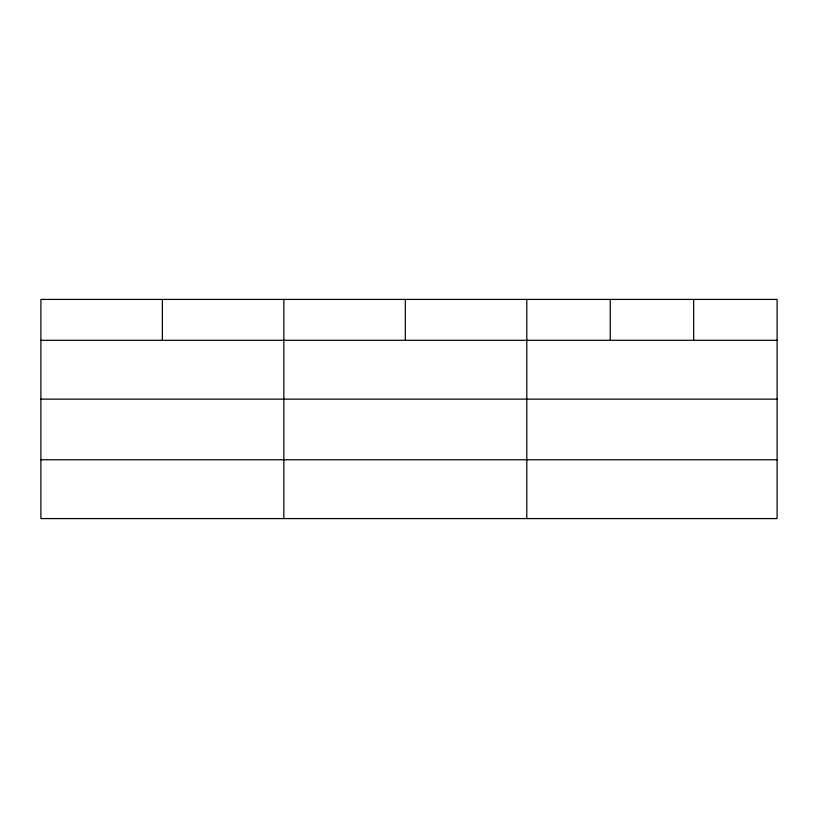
<?xml version="1.0" encoding="UTF-8"?>
<svg xmlns="http://www.w3.org/2000/svg" width="818" height="818" viewBox="0 0 818 818"><rect width="100%" height="100%" fill="white"/><g stroke="black" fill="none" stroke-linecap="round" stroke-linejoin="round"><path stroke-width="1.23" d="M777.1 399.143L777.1 299.419L40.9 299.419L40.9 518.581L777.1 518.581L777.1 399.143L40.9 399.143M40.9 340.308L777.1 340.308M40.9 459.757L777.1 459.757M693.664 299.419L693.664 340.308M610.228 299.419L610.228 340.308M526.792 299.419L526.792 518.581M405.319 299.419L405.319 340.308M283.846 299.419L283.846 518.581M162.373 299.419L162.373 340.308"/></g></svg>
